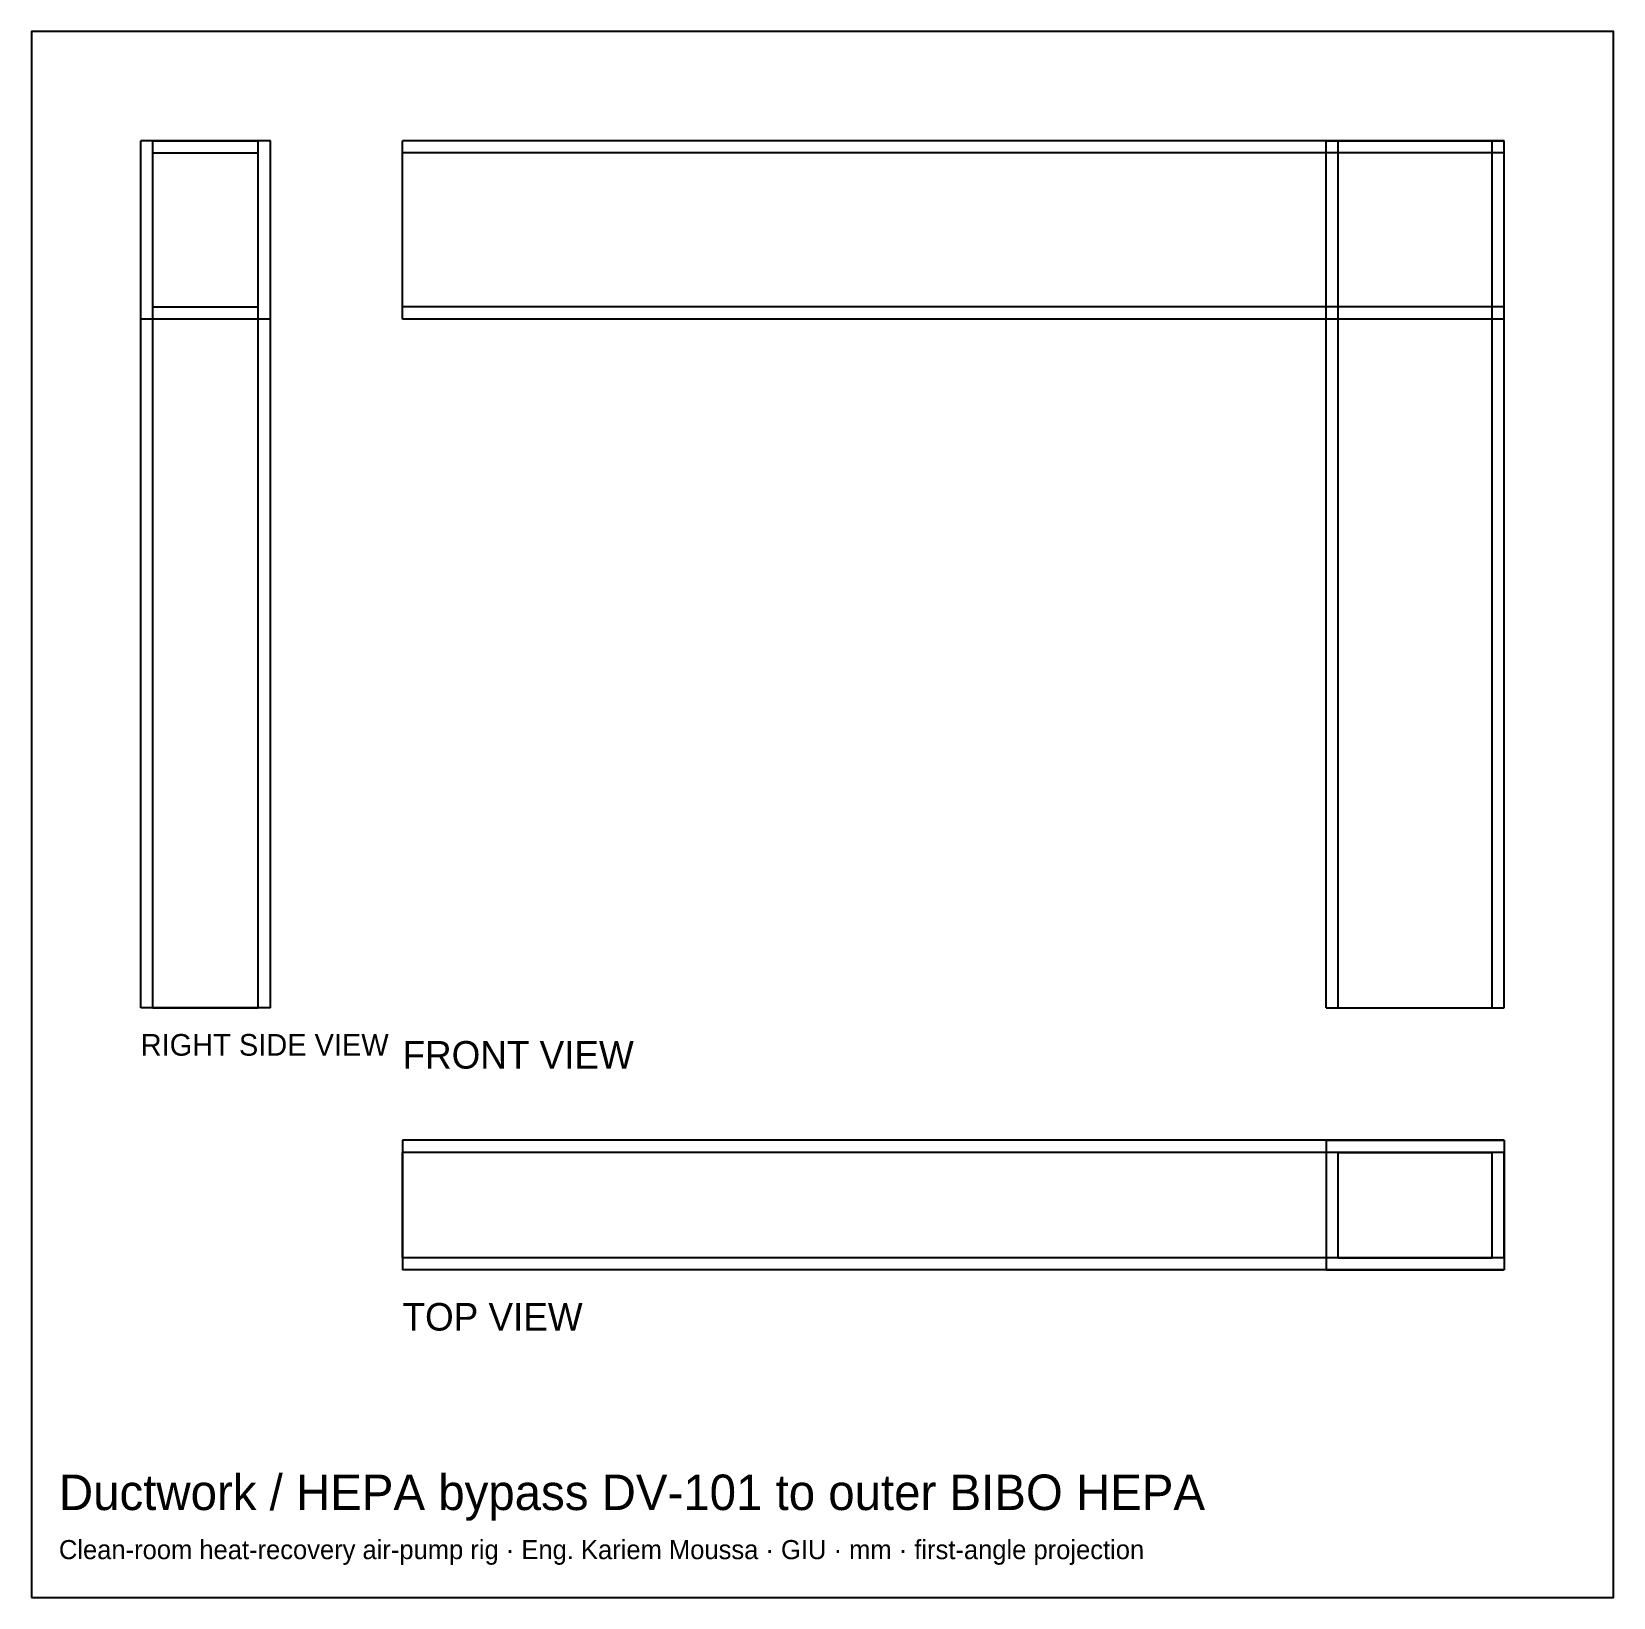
# Model space of a CAD drawing. Header units: millimetres. Extents: x -406 to -211, y 51 to 244.
import ezdxf

# ---------------------------------------------------------------- set-up
doc = ezdxf.new("R2010")
doc.units = ezdxf.units.MM
for name, color, linetype in [('BORDER', 7, 'Continuous'), ('HIDDEN', 8, 'Continuous'), ('TEXT', 5, 'Continuous'), ('VISIBLE', 7, 'Continuous')]:
    doc.layers.add(name, color=color, linetype=linetype)

msp = doc.modelspace()

# ---------------------------------------------------------------- linework, layer by layer
at = {"layer": 'BORDER'}
msp.add_lwpolyline([(-405.7856, 51.2832), (-210.5344, 51.2832), (-210.5344, 244.4656), (-405.7856, 244.4656)], close=True, dxfattribs=at)
at = {"layer": 'HIDDEN'}
for points in [[(-376.32, 231), (-392.32, 231)], [(-392.32, 124), (-392.32, 231)], [(-392.32, 209), (-392.32, 231)], [(-376.32, 231), (-392.32, 231)], [(-390.82, 124), (-390.82, 231)], [(-390.82, 124), (-390.82, 231)], [(-390.82, 231), (-377.82, 231)], [(-390.82, 231), (-377.82, 231)], [(-377.82, 124), (-377.82, 231)], [(-377.82, 124), (-377.82, 231)], [(-376.32, 124), (-376.32, 231)], [(-376.32, 209), (-376.32, 231)], [(-224, 231), (-360, 231)], [(-360, 209), (-360, 231)], [(-246, 231), (-224, 231)], [(-246, 124), (-246, 231)], [(-244.5, 124), (-244.5, 231)], [(-244.5, 124), (-244.5, 231)], [(-244.5, 231), (-225.5, 231)], [(-244.5, 231), (-225.5, 231)], [(-225.5, 124), (-225.5, 231)], [(-225.5, 124), (-225.5, 231)], [(-224, 124), (-224, 231)], [(-224, 209), (-224, 231)], [(-390.82, 229.5), (-377.82, 229.5)], [(-390.82, 210.5), (-390.82, 229.5)], [(-377.82, 210.5), (-377.82, 229.5)], [(-224, 229.5), (-360, 229.5)], [(-224, 229.5), (-360, 229.5)], [(-360, 210.5), (-360, 229.5)], [(-360, 210.5), (-360, 229.5)], [(-224, 210.5), (-224, 229.5)], [(-224, 210.5), (-224, 229.5)], [(-376.32, 209), (-392.32, 209)], [(-390.82, 210.5), (-377.82, 210.5)], [(-224, 210.5), (-360, 210.5)], [(-224, 210.5), (-360, 210.5)], [(-224, 209), (-360, 209)], [(-376.32, 124), (-392.32, 124)], [(-390.82, 124), (-377.82, 124)], [(-390.82, 124), (-377.82, 124)], [(-246, 124), (-224, 124)], [(-244.5, 124), (-225.5, 124)], [(-244.5, 124), (-225.5, 124)], [(-360, 107.68), (-360, 91.68)], [(-224, 107.68), (-360, 107.68)], [(-246, 107.68), (-246, 91.68)], [(-246, 107.68), (-224, 107.68)], [(-224, 107.68), (-224, 91.68)], [(-224, 107.68), (-224, 91.68)], [(-224, 106.18), (-360, 106.18)], [(-224, 106.18), (-360, 106.18)], [(-360, 93.18), (-360, 106.18)], [(-360, 93.18), (-360, 106.18)], [(-244.5, 106.18), (-225.5, 106.18)], [(-244.5, 93.18), (-244.5, 106.18)], [(-225.5, 93.18), (-225.5, 106.18)], [(-224, 93.18), (-224, 106.18)], [(-224, 93.18), (-224, 106.18)], [(-224, 93.18), (-360, 93.18)], [(-224, 93.18), (-360, 93.18)], [(-244.5, 93.18), (-225.5, 93.18)], [(-224, 91.68), (-360, 91.68)], [(-246, 91.68), (-224, 91.68)]]:
    msp.add_lwpolyline(points, dxfattribs=at)
at = {"layer": 'VISIBLE'}
for points in [[(-392.32, 124), (-392.32, 231)], [(-376.32, 231), (-392.32, 231)], [(-392.32, 209), (-392.32, 231)], [(-376.32, 231), (-392.32, 231)], [(-376.32, 124), (-376.32, 231)], [(-376.32, 209), (-376.32, 231)], [(-224, 231), (-360, 231)], [(-360, 209), (-360, 231)], [(-246, 231), (-224, 231)], [(-246, 124), (-246, 231)], [(-224, 124), (-224, 231)], [(-224, 209), (-224, 231)], [(-390.82, 229.5), (-377.82, 229.5)], [(-390.82, 210.5), (-390.82, 229.5)], [(-377.82, 210.5), (-377.82, 229.5)], [(-376.32, 209), (-392.32, 209)], [(-390.82, 210.5), (-377.82, 210.5)], [(-224, 209), (-360, 209)], [(-376.32, 124), (-392.32, 124)], [(-246, 124), (-224, 124)], [(-360, 107.68), (-360, 91.68)], [(-224, 107.68), (-360, 107.68)], [(-246, 107.68), (-246, 91.68)], [(-246, 107.68), (-224, 107.68)], [(-224, 107.68), (-224, 91.68)], [(-224, 107.68), (-224, 91.68)], [(-244.5, 106.18), (-225.5, 106.18)], [(-244.5, 93.18), (-244.5, 106.18)], [(-225.5, 93.18), (-225.5, 106.18)], [(-244.5, 93.18), (-225.5, 93.18)], [(-224, 91.68), (-360, 91.68)], [(-246, 91.68), (-224, 91.68)]]:
    msp.add_lwpolyline(points, dxfattribs=at)

# ---------------------------------------------------------------- texts
at = {"layer": 'TEXT'}
for s, height, p in [('RIGHT SIDE VIEW', 2.675, (-392.32, 118.115)), ('FRONT VIEW', 3.4, (-360, 116.52)), ('TOP VIEW', 3.4, (-360, 84.2)), ('Ductwork / HEPA bypass DV-101 to outer BIBO HEPA', 4.37632, (-402.4192, 62.0557)), ('Clean-room heat-recovery air-pump rig · Eng. Kariem Moussa · GIU · mm · first-angle projection', 2.35648, (-402.4192, 55.9962))]:
    msp.add_text(s, height=height, dxfattribs=at).set_placement(p)

doc.saveas('drawing.dxf')
